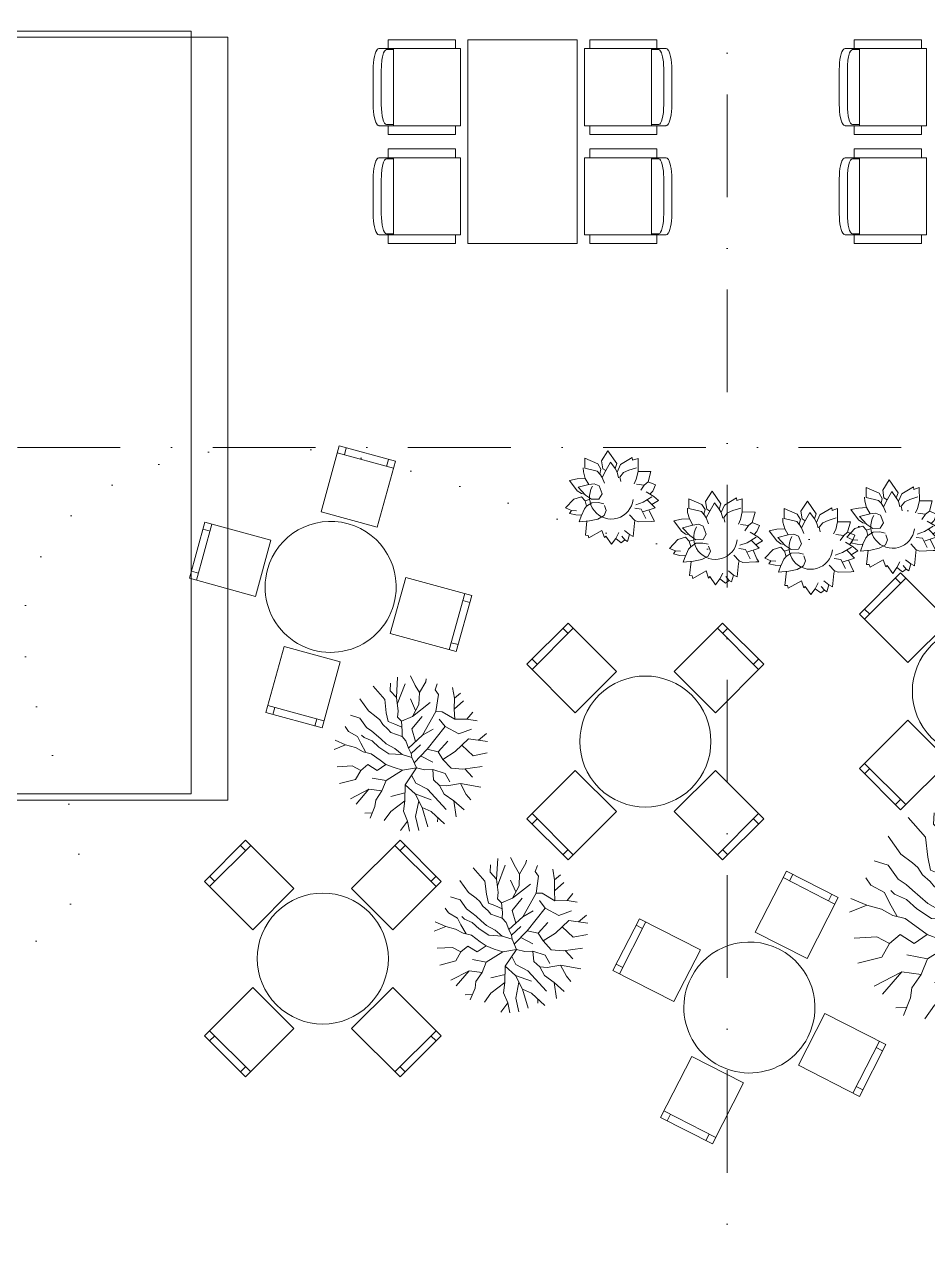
# Model space of a CAD drawing. Header units: millimetres. Extents: x -34838 to 729576, y -214038 to 121482.
# Drawn here: x 575355 to 581555, y -53758 to -45330 of the extents above; entities that cross this region are included whole.
import ezdxf
from ezdxf.enums import TextEntityAlignment as Align

# ---------------------------------------------------------------- set-up
doc = ezdxf.new("R2010")
doc.units = ezdxf.units.MM
doc.header["$MEASUREMENT"] = 0
doc.linetypes.add('Пунктирная', pattern=[352, 0, -352])
doc.linetypes.add('Штрихпунктирная', pattern=[1340.555525, 705.555534, -352.777767, 0, -282.222223])
for name, color, linetype, lineweight, true_color in [('0_Ном._пера__114', 7, 'Continuous', 13, 0xb9b9b9), ('АП _ 0 _ МЕБЛІ .3D_Ном._пера__4', 7, 'Continuous', 15, 0x969696), ('АП _ 0 _ ОБЛАДНАННЯ (НИЖНЄ).3D_Ном._пера__4', 7, 'Continuous', 15, 0x969696)]:
    doc.layers.add(name, color=color, linetype=linetype, lineweight=lineweight, true_color=true_color)
for name, color, linetype in [('А _ ОСІ КООРДИНАЦІЙНІ.3D', 7, 'Continuous'), ('АП _ 0 _ МЕБЛІ .3D', 7, 'Continuous'), ('АП _ 0 _ ОБЛАДНАННЯ (НИЖНЄ).3D', 7, 'Continuous')]:
    doc.layers.add(name, color=color, linetype=linetype)
for name, color, linetype, lineweight in [('А _ ОСІ КООРДИНАЦІЙНІ.3D_Ном._пера__105', 7, 'Continuous', 13), ('А _ ОСІ КООРДИНАЦІЙНІ.3D_Ном._пера__25', 7, 'Continuous', 0), ('АП _ 0 _ МЕБЛІ .3D_Ном._пера__1', 7, 'Continuous', 13), ('АП _ 0 _ МЕБЛІ .3D_Ном._пера__19', 255, 'Continuous', 13), ('АП _ ТЕП _ ЗОНИ ПРИМІЩЕНЬ .3D_Ном._пера__122', 255, 'Continuous', 0)]:
    doc.layers.add(name, color=color, linetype=linetype, lineweight=lineweight)
doc.styles.add('СГЕНЕРИР_СТИЛЬ_1', font='Arial.ttf')

# ---------------------------------------------------------------- blocks, each defined once
blk = doc.blocks.new('Модель Дерева Детализированная 22')
at = {"layer": 'АП _ 0 _ МЕБЛІ .3D_Ном._пера__4', "color": 252, "linetype": 'Continuous', "lineweight": 15, "true_color": 0x969696}
for p, q in [((-199.8, 778.7), (-188.4, 597.8)), ((-10.5, 784.2), (13.1, 634.8)), ((-348.1, 674.5), (-291.2, 622.4)), ((176.4, 733.4), (128.2, 643)), ((298, 689.8), (309.1, 630.7)), ((-287.1, 527.9), (-444.8, 668.6)), ((-291.2, 622.4), (-287.1, 527.9)), ((-188.4, 597.8), (-102.1, 490.9)), ((13.1, 634.8), (0.7, 536.1)), ((128.2, 643), (148.8, 527.9)), ((309.1, 630.7), (280.4, 527.9)), ((428.4, 552.5), (471.3, 662.9)), ((428.4, 552.5), (545, 602)), ((-512.4, 478.5), (-547.6, 583.7)), ((-243.9, 472.4), (-450.8, 564.9)), ((-287.1, 527.9), (-200.8, 416.8)), ((0.7, 536.1), (-3.4, 486.7)), ((148.8, 527.9), (136.4, 462.1)), ((239.2, 470.3), (239.2, 507.3)), ((280.4, 527.9), (305, 453.8)), ((374.9, 462.1), (428.4, 552.5)), ((-615.3, 429.2), (-641.5, 446.7)), ((-491.9, 396.3), (-615.3, 429.2)), ((-491.9, 396.3), (-512.4, 478.5)), ((-102.1, 490.9), (-52.7, 412.7)), ((-3.4, 486.7), (9, 429.2)), ((9, 429.2), (4.9, 359.3)), ((136.4, 462.1), (132.3, 404.5)), ((206.3, 388.1), (239.2, 470.3)), ((305, 453.8), (334.4, 349.8)), ((350.3, 375.7), (374.9, 462.1)), ((532, 351), (648.8, 455.1)), ((-401.4, 314), (-491.9, 396.3)), ((-333.6, 293.5), (-380.9, 416.8)), ((-200.8, 416.8), (-151.4, 375.7)), ((-151.4, 375.7), (-151.4, 318.1)), ((-81.5, 346.9), (-112.1, 271.4)), ((-52.7, 412.7), (-81.5, 346.9)), ((4.9, 359.3), (9, 314)), ((132.3, 404.5), (128.2, 334.6)), ((202.2, 293.5), (206.3, 388.1)), ((305, 301.7), (350.3, 375.7)), ((503.2, 256.5), (532, 351)), ((-623.5, 301.7), (-685.3, 330)), ((-615.3, 244.1), (-623.5, 301.7)), ((-265.7, 272.9), (-496, 244.1)), ((-265.7, 272.9), (-401.4, 314)), ((-151.4, 318.1), (-265.7, 272.9)), ((-151.4, 318.1), (-85.6, 240)), ((9, 314), (-44.5, 203)), ((124.1, 264.7), (95.3, 166)), ((128.2, 334.6), (124.1, 264.7)), ((177.6, 174.2), (202.2, 293.5)), ((288.6, 190.7), (305, 301.7)), ((408.7, 248.2), (503.2, 256.5)), ((503.2, 256.5), (606, 227.7)), ((606, 227.7), (753.3, 314.7)), ((-705.7, 100.2), (-768.2, 190.9)), ((-473.4, 137.2), (-615.3, 244.1)), ((-171.1, 186.6), (-335.6, 203)), ((-105.8, 67.3), (-171.1, 186.6)), ((-85.6, 240), (-44.5, 203)), ((-44.5, 203), (-40.4, 141.3)), ((87.1, 71.4), (177.6, 174.2)), ((276.3, 116.7), (288.6, 190.7)), ((384, 137.2), (408.7, 248.2)), ((-705.7, 100.2), (-784.4, 92.9)), ((-623.5, 22.1), (-705.7, 100.2)), ((-516.6, 92), (-553.6, -56.1)), ((-516.6, 92), (-473.4, 137.2)), ((-204, 63.2), (-473.4, 137.2)), ((-40.4, 141.3), (-7.5, 71.4)), ((95.3, 166), (87.1, 71.4)), ((239.2, 34.4), (276.3, 116.7)), ((276.3, 116.7), (384, 137.2)), ((392.2, -2.6), (474.5, 116.7)), ((581.4, 59.1), (783.7, 123.8)), ((-623.5, 22.1), (-751.6, 13.4)), ((-553.6, -56.1), (-623.5, 22.1)), ((-430.2, -39.6), (-442.5, 59.1)), ((-204, 63.2), (-323.3, 30.3)), ((-7.5, 71.4), (-204, 63.2)), ((12.2, 10.9), (-117.7, 5.6)), ((-7.5, 71.4), (12.2, 10.9)), ((12.2, 10.9), (37.7, -23.2)), ((87.1, 71.4), (37.7, -23.2)), ((198.1, -47.8), (239.2, 34.4)), ((499.1, -47.8), (581.4, 59.1)), ((581.4, 59.1), (783.9, 44.8)), ((-553.6, -56.1), (-644, -142.4)), ((-430.2, -39.6), (-475.4, -191.7)), ((-134.1, -72.5), (-430.2, -39.6)), ((-134.1, -72.5), (-195.8, -171.2)), ((58.3, -76.6), (-134.1, -72.5)), ((-37.9, -74.6), (-80.7, -208.2)), ((78.9, -130.1), (37.7, -23.2)), ((78.9, -130.1), (198.1, -47.8)), ((198.1, -47.8), (392.2, -2.6)), ((392.2, -2.6), (499.1, -47.8)), ((499.1, -47.8), (610.2, -68.4)), ((610.2, -68.4), (663.6, -109.5)), ((-644, -142.4), (-738, -134.7)), ((-644, -142.4), (-705.9, -228.9)), ((-195.8, -171.2), (-343.9, -163)), ((78.9, -130.1), (34.5, -204.1)), ((78.9, -130.1), (285.3, -171.2)), ((167.4, -147.7), (194.8, -237)), ((344.9, -228.8), (474.5, -150.6)), ((663.6, -109.5), (783.7, -161.2)), ((728.5, -137.4), (784.4, -85.9)), ((-475.4, -191.7), (-602.9, -249.3)), ((-195.8, -171.2), (-175.3, -261.7)), ((34.5, -204.1), (-27.2, -261.7)), ((194.8, -237), (153.7, -368.6)), ((285.3, -171.2), (277.1, -311)), ((285.3, -171.2), (404.5, -286.3)), ((-512.4, -298.7), (-631.5, -457)), ((-323.3, -294.6), (-512.4, -298.7)), ((-417.9, -296.6), (-422, -454.9)), ((-175.3, -261.7), (-323.3, -294.6)), ((-175.3, -261.7), (-171.1, -385)), ((-27.2, -261.7), (-88.9, -380.9)), ((-27.2, -261.7), (42.7, -343.9)), ((277.1, -311), (203.1, -471.4)), ((277.1, -311), (326.4, -463.1)), ((404.5, -286.3), (585.5, -261.7)), ((404.5, -286.3), (490.9, -352.1)), ((585.5, -261.7), (697.7, -280.8)), ((-573.6, -379.9), (-681.2, -389.8)), ((-171.1, -385), (-249.3, -479.6)), ((-88.9, -380.9), (-60.1, -475.5)), ((42.7, -343.9), (38.6, -426.1)), ((153.7, -368.6), (166, -652.3)), ((441.6, -479.6), (301.7, -387.1)), ((490.9, -352.1), (532, -454.9)), ((-422, -454.9), (-544.6, -537.4)), ((-249.3, -479.6), (-409.7, -599.3)), ((-265.1, -491.4), (-261.6, -607.1)), ((-10.8, -483.7), (-125.9, -565.9)), ((38.6, -426.1), (-10.8, -483.7)), ((38.6, -426.1), (67.4, -524.8)), ((326.4, -463.1), (289.4, -557.7)), ((326.4, -463.1), (424.8, -643)), ((517.8, -603.8), (441.6, -479.6)), ((532, -454.9), (591.1, -542.5)), ((532, -454.9), (651, -472.2)), ((-125.9, -565.9), (-248.3, -740.5)), ((-125.9, -565.9), (-88.9, -689.3)), ((67.4, -524.8), (46.8, -644.1)), ((289.4, -557.7), (282.1, -743.1)), ((46.8, -644.1), (38.9, -784.2)), ((46.8, -644.1), (146.7, -778.6)), ((287.4, -649.8), (317.3, -676.9)), ((-88.9, -689.3), (-82.8, -760.6))]:
    blk.add_line(p, q, dxfattribs=at)
blk = doc.blocks.new('Обеденная Группа с Круглым Столом 22')
at = {"layer": 'АП _ 0 _ МЕБЛІ .3D_Ном._пера__1', "color": 7, "linetype": 'Continuous', "lineweight": 13}
for p, q in [((200, 950), (-200, 950)), ((-200, 950), (-200, 480)), ((-150, 900), (-150, 950)), ((150, 900), (150, 950)), ((200, 480), (200, 950)), ((-200, 900), (200, 900)), ((-200, 480), (200, 480)), ((-480, 200), (-950, 200)), ((-950, 200), (-950, -200)), ((-900, -200), (-900, 200)), ((-480, -200), (-480, 200)), ((480, 200), (480, -200)), ((950, 200), (480, 200)), ((900, 200), (900, -200)), ((950, -200), (950, 200)), ((-900, 150), (-950, 150)), ((900, 150), (950, 150)), ((-900, -150), (-950, -150)), ((900, -150), (950, -150)), ((-950, -200), (-480, -200)), ((480, -200), (950, -200)), ((200, -480), (-200, -480)), ((-200, -480), (-200, -950)), ((200, -950), (200, -480)), ((200, -900), (-200, -900)), ((-150, -900), (-150, -950)), ((150, -900), (150, -950)), ((-200, -950), (200, -950))]:
    blk.add_line(p, q, dxfattribs=at)
for start, end in [(0, 180), (180, 0)]:
    blk.add_arc((0, 0), 450, start, end, dxfattribs=at)
blk = doc.blocks.new('Модель Дерева Детализированная 22_2')
at = {"layer": 'АП _ 0 _ МЕБЛІ .3D_Ном._пера__4', "color": 252, "linetype": 'Continuous', "lineweight": 15, "true_color": 0x969696}
for p, q in [((-133.2, 519.1), (-125.6, 398.5)), ((-7, 522.8), (8.7, 423.2)), ((-191.4, 351.9), (-296.5, 445.7)), ((-232, 449.7), (-194.1, 415)), ((8.7, 423.2), (0.5, 357.4)), ((117.6, 488.9), (85.5, 428.7)), ((85.5, 428.7), (99.2, 351.9)), ((198.7, 459.9), (206.1, 420.4)), ((285.6, 368.4), (314.2, 441.9)), ((-341.6, 319), (-365, 389.1)), ((-162.6, 314.9), (-300.5, 376.6)), ((-194.1, 415), (-191.4, 351.9)), ((-191.4, 351.9), (-133.8, 277.9)), ((-125.6, 398.5), (-68, 327.2)), ((0.5, 357.4), (-2.2, 324.5)), ((99.2, 351.9), (91, 308)), ((159.5, 313.5), (159.5, 338.2)), ((206.1, 420.4), (186.9, 351.9)), ((186.9, 351.9), (203.4, 302.6)), ((250, 308), (285.6, 368.4)), ((285.6, 368.4), (363.3, 401.4)), ((-410.2, 286.1), (-427.7, 297.8)), ((-327.9, 264.2), (-410.2, 286.1)), ((-327.9, 264.2), (-341.6, 319)), ((-267.6, 209.4), (-327.9, 264.2)), ((-222.4, 195.7), (-253.9, 277.9)), ((-133.8, 277.9), (-100.9, 250.5)), ((-68, 327.2), (-35.1, 275.2)), ((-35.1, 275.2), (-54.3, 231.3)), ((-2.2, 324.5), (6, 286.1)), ((6, 286.1), (3.2, 239.5)), ((88.2, 269.7), (85.5, 223.1)), ((91, 308), (88.2, 269.7)), ((134.8, 195.7), (137.6, 258.7)), ((137.6, 258.7), (159.5, 313.5)), ((203.4, 302.6), (222.9, 233.2)), ((233.5, 250.5), (250, 308)), ((354.7, 234), (432.5, 303.4)), ((-415.7, 201.1), (-456.8, 220)), ((-410.2, 162.8), (-415.7, 201.1)), ((-177.1, 181.9), (-330.7, 162.8)), ((-177.1, 181.9), (-267.6, 209.4)), ((-100.9, 212.1), (-177.1, 181.9)), ((-100.9, 250.5), (-100.9, 212.1)), ((-100.9, 212.1), (-57.1, 160)), ((-54.3, 231.3), (-74.7, 180.9)), ((6, 209.4), (-29.7, 135.3)), ((3.2, 239.5), (6, 209.4)), ((82.7, 176.5), (63.5, 110.7)), ((85.5, 223.1), (82.7, 176.5)), ((118.4, 116.2), (134.8, 195.7)), ((192.4, 127.1), (203.4, 201.1)), ((203.4, 201.1), (233.5, 250.5)), ((272.4, 165.5), (335.5, 171)), ((335.5, 171), (354.7, 234)), ((335.5, 171), (404, 151.8)), ((404, 151.8), (502.2, 209.8)), ((-470.5, 66.8), (-512.1, 127.2)), ((-315.6, 91.5), (-410.2, 162.8)), ((-344.4, 61.3), (-315.6, 91.5)), ((-136, 42.1), (-315.6, 91.5)), ((-114.1, 124.4), (-223.8, 135.3)), ((-70.5, 44.9), (-114.1, 124.4)), ((-57.1, 160), (-29.7, 135.3)), ((-29.7, 135.3), (-26.9, 94.2)), ((-26.9, 94.2), (-5, 47.6)), ((58.1, 47.6), (118.4, 116.2)), ((63.5, 110.7), (58.1, 47.6)), ((184.2, 77.8), (192.4, 127.1)), ((184.2, 77.8), (256, 91.5)), ((256, 91.5), (272.4, 165.5)), ((-470.5, 66.8), (-523, 61.9)), ((-415.7, 14.7), (-501.1, 9)), ((-415.7, 14.7), (-470.5, 66.8)), ((-369, -37.4), (-415.7, 14.7)), ((-344.4, 61.3), (-369, -37.4)), ((-286.8, -26.4), (-295, 39.4)), ((-136, 42.1), (-215.5, 20.2)), ((-5, 47.6), (-136, 42.1)), ((8.2, 7.3), (-78.5, 3.8)), ((-5, 47.6), (8.2, 7.3)), ((8.2, 7.3), (25.2, -15.4)), ((58.1, 47.6), (25.2, -15.4)), ((132.1, -31.9), (159.5, 22.9)), ((159.5, 22.9), (184.2, 77.8)), ((261.5, -1.7), (316.3, 77.8)), ((332.8, -31.9), (387.6, 39.4)), ((387.6, 39.4), (522.5, 82.5)), ((387.6, 39.4), (522.6, 29.9)), ((-369, -37.4), (-429.4, -94.9)), ((-286.8, -26.4), (-317, -127.8)), ((-89.4, -48.3), (-286.8, -26.4)), ((-89.4, -48.3), (-130.5, -114.1)), ((38.9, -51.1), (-89.4, -48.3)), ((-25.3, -49.7), (-53.8, -138.8)), ((52.6, -86.7), (25.2, -15.4)), ((52.6, -86.7), (132.1, -31.9)), ((132.1, -31.9), (261.5, -1.7)), ((261.5, -1.7), (332.8, -31.9)), ((332.8, -31.9), (406.8, -45.6)), ((406.8, -45.6), (442.4, -73)), ((442.4, -73), (522.5, -107.4)), ((485.7, -91.6), (523, -57.3)), ((-429.4, -94.9), (-492, -89.8)), ((-429.4, -94.9), (-470.6, -152.6)), ((-317, -127.8), (-401.9, -166.2)), ((-130.5, -114.1), (-229.2, -108.6)), ((-130.5, -114.1), (-116.8, -174.4)), ((23, -136.1), (-18.1, -174.4)), ((52.6, -86.7), (23, -136.1)), ((52.6, -86.7), (190.2, -114.1)), ((129.9, -158), (102.5, -245.7)), ((111.6, -98.5), (129.9, -158)), ((190.2, -114.1), (184.7, -207.3)), ((190.2, -114.1), (269.7, -190.9)), ((229.9, -152.5), (316.3, -100.4)), ((-341.6, -199.1), (-421, -304.7)), ((-215.5, -196.4), (-341.6, -199.1)), ((-278.6, -197.7), (-281.3, -303.3)), ((-116.8, -174.4), (-215.5, -196.4)), ((-116.8, -174.4), (-114.1, -256.7)), ((-18.1, -174.4), (-59.3, -253.9)), ((-18.1, -174.4), (28.5, -229.3)), ((28.5, -229.3), (25.7, -284.1)), ((102.5, -245.7), (110.7, -434.9)), ((184.7, -207.3), (135.4, -314.2)), ((184.7, -207.3), (217.6, -308.8)), ((269.7, -190.9), (390.3, -174.4)), ((269.7, -190.9), (327.3, -234.7)), ((327.3, -234.7), (354.7, -303.3)), ((390.3, -174.4), (465.1, -187.2)), ((-382.4, -253.3), (-454.1, -259.9)), ((-281.3, -303.3), (-363.1, -358.3)), ((-166.2, -319.7), (-273.1, -399.5)), ((-176.7, -327.6), (-174.4, -404.7)), ((-114.1, -256.7), (-166.2, -319.7)), ((-7.2, -322.5), (-83.9, -377.3)), ((-59.3, -253.9), (-40.1, -317)), ((25.7, -284.1), (-7.2, -322.5)), ((25.7, -284.1), (44.9, -349.9)), ((217.6, -308.8), (192.9, -371.8)), ((294.4, -319.7), (201.2, -258)), ((217.6, -308.8), (283.2, -428.7)), ((345.2, -402.5), (294.4, -319.7)), ((354.7, -303.3), (394.1, -361.7)), ((354.7, -303.3), (434, -314.8)), ((-83.9, -377.3), (-165.5, -493.7)), ((-83.9, -377.3), (-59.3, -459.5)), ((44.9, -349.9), (31.2, -429.4)), ((192.9, -371.8), (188.1, -495.4)), ((-59.3, -459.5), (-55.2, -507.1)), ((31.2, -429.4), (25.9, -522.8)), ((31.2, -429.4), (97.8, -519.1)), ((191.6, -433.2), (211.6, -451.2))]:
    blk.add_line(p, q, dxfattribs=at)
blk = doc.blocks.new('Модель Комнатного Растения 22')
at = {"layer": 'АП _ 0 _ ОБЛАДНАННЯ (НИЖНЄ).3D_Ном._пера__4', "color": 252, "linetype": 'Continuous', "lineweight": 15, "true_color": 0x969696}
for p, q in [((-183.2, 176.5), (-183.1, 266.6)), ((-183.1, 266.6), (-146.1, 254.3)), ((-146.1, 254.3), (-144, 273)), ((-144, 273), (-62.3, 224.1)), ((-37.2, 231.3), (23.4, 319.1)), ((23.4, 319.1), (67.9, 249.2)), ((93.5, 228.2), (182.2, 267.3)), ((182.2, 267.3), (182.5, 199.2)), ((-271.4, 176), (-183.2, 176.5)), ((-252.2, 105), (-271.4, 176)), ((-183.2, 176.7), (-171, 123.9)), ((-173.6, 202.7), (-118.9, 186)), ((-118.9, 186), (-82.8, 169.9)), ((-82.8, 169.9), (-57.4, 138.6)), ((-62.3, 224.1), (-40, 172.5)), ((-40, 172.5), (-49.9, 134)), ((-40, 172.5), (-25.2, 196.4)), ((-25.2, 196.4), (-37.2, 231.3)), ((-25.2, 196.4), (6.6, 239.8)), ((6.6, 239.8), (38.5, 182.6)), ((59.6, 195.8), (38.5, 182.6)), ((38.5, 182.6), (63.7, 135.2)), ((67.9, 249.2), (59.6, 195.8)), ((71.5, 192.6), (93.5, 228.2)), ((79.4, 160.9), (71.5, 192.6)), ((96.4, 178.6), (76.8, 156.6)), ((182.5, 199.2), (96.4, 178.6)), ((191.3, 173.6), (179, 129.2)), ((192.5, 201.4), (191.3, 173.6)), ((-302.1, 83.8), (-252.2, 105)), ((-252.2, 105), (-225.9, 83.2)), ((-225.9, 83.2), (-172.2, 90.2)), ((-171, 123.9), (-156.8, 92.7)), ((-57.4, 138.6), (-64.9, 106.7)), ((63.7, 135.2), (47.8, 95.4)), ((63.7, 135.2), (79.4, 160.9)), ((117.7, 91.9), (84.2, 77.7)), ((155.5, 86.2), (117.7, 91.9)), ((179, 129.2), (155.5, 86.2)), ((226.8, 67.9), (155.5, 86.2)), ((179, 129.2), (234.3, 126)), ((286.4, 115.2), (234, 44.6)), ((234.3, 126), (286.4, 115.2)), ((-322.7, -22), (-291.1, 5.2)), ((-302.1, 83.8), (-284, 41.7)), ((-291.1, 5.2), (-237.9, 37)), ((-284, 41.7), (-264.7, 21)), ((-278.6, 2.7), (-218, -35.1)), ((-225.9, 83.2), (-201.4, 47.7)), ((84.2, 77.7), (64, 23.9)), ((64, 23.9), (85.5, -12.7)), ((135.7, -14.6), (176.9, 13.6)), ((176.9, 13.6), (226.8, 67.9)), ((180.6, -25.1), (205.4, 2.5)), ((205.6, 24.4), (183.8, 20.6)), ((205.4, 2.5), (258.6, -13.8)), ((234, 44.6), (205.6, 24.4)), ((-322.7, -22), (-277.3, -50.1)), ((-299.8, -73.3), (-246.7, -18.8)), ((-299.8, -73.3), (-215.7, -100.3)), ((-237.6, -145.4), (-205, -81.8)), ((-218, -35.1), (-167.6, -52.4)), ((-205, -81.8), (-161.2, -75.6)), ((35.5, -92), (47.8, -57.9)), ((87.5, -37.6), (50.9, -45.8)), ((85.5, -12.7), (135.7, -14.6)), ((134.4, -38.9), (87.5, -37.6)), ((169.6, -62.5), (134.4, -38.9)), ((152.3, -16.7), (180.6, -25.1)), ((180.6, -25.1), (169.6, -62.5)), ((184.8, -79.5), (169.6, -62.5)), ((206, -126.9), (184.8, -79.5)), ((258.6, -13.8), (314.9, -73.9)), ((314.9, -73.9), (273.7, -91.6)), ((-296.4, -165.6), (-284.4, -144.9)), ((-277.3, -166.5), (-296.4, -165.6)), ((-284.4, -144.9), (-258, -86.7)), ((-277.3, -166.5), (-187, -169.9)), ((-187, -169.9), (-161.5, -160)), ((-161.5, -160), (-125.2, -120.6)), ((-161.5, -160), (-158.1, -178.3)), ((49.6, -126.9), (35.5, -92)), ((93.6, -150.4), (49.6, -126.9)), ((150, -162), (93.6, -150.4)), ((221, -169.6), (150, -162)), ((178.7, -260.6), (167.9, -163.9)), ((244.4, -121.8), (204.9, -124.3)), ((204.9, -124.3), (221, -169.6)), ((273.7, -91.6), (240, -93.8)), ((287.7, -111.8), (244.4, -121.8)), ((273.7, -91.6), (287.7, -111.8)), ((-158.1, -178.3), (-149.3, -270.2)), ((-123.9, -257.3), (-89.2, -228.6)), ((-29.6, -283), (-50.2, -243.6)), ((47.8, -277.5), (65, -228.4)), ((65, -228.4), (155, -280)), ((-149.3, -270.2), (-123.9, -257.3)), ((-123.9, -257.3), (-110.5, -304)), ((-110.5, -304), (-93.3, -293.4)), ((-93.3, -293.4), (-71.2, -267.6)), ((-93.3, -293.4), (-68.3, -312.6)), ((-68.3, -312.6), (-29.6, -283)), ((-29.6, -283), (-0.4, -323.5)), ((-0.4, -323.5), (38.1, -267.7)), ((38.1, -267.7), (47.8, -277.5)), ((155, -280), (160.3, -262.1)), ((160.3, -262.1), (178.7, -260.6))]:
    blk.add_line(p, q, dxfattribs=at)
blk.add_arc((0, 0), 150, 186.13232, 29.85737, dxfattribs=at)
blk = doc.blocks.new('Кресло 01 22_2')
at = {"layer": 'АП _ 0 _ МЕБЛІ .3D_Ном._пера__1', "color": 7, "linetype": 'Continuous', "lineweight": 13}
for p, q in [((114.5, 591.7), (97.2, 587.4)), ((115.2, 591.9), (114.5, 591.7)), ((135.1, 595.3), (115.2, 591.9)), ((157.1, 597.9), (135.1, 595.3)), ((180.5, 599.5), (157.1, 597.9)), ((204.9, 600), (180.5, 599.5)), ((445.1, 600), (204.9, 600)), ((469.5, 599.5), (445.1, 600)), ((492.9, 597.9), (469.5, 599.5)), ((514.9, 595.3), (492.9, 597.9)), ((534.8, 591.9), (514.9, 595.3)), ((535.5, 591.7), (534.8, 591.9)), ((552.8, 587.4), (535.5, 591.7)), ((60.4, 560.6), (60.2, 559.4)), ((60.2, 559.4), (60.2, 558.8)), ((60.2, 558.8), (60.2, 497.6)), ((62.6, 566.8), (60.4, 560.6)), ((63, 567.9), (62.6, 566.8)), ((63.7, 568.9), (63, 567.9)), ((64.5, 569.7), (63.7, 568.9)), ((70.9, 575.7), (64.5, 569.7)), ((67.4, 461.5), (67.4, 510)), ((71.8, 576.4), (70.9, 575.7)), ((82.2, 581.9), (71.8, 576.4)), ((83.2, 582.4), (82.2, 581.9)), ((97.2, 587.4), (83.2, 582.4)), ((204.6, 544.6), (445.4, 544.6)), ((566.8, 582.4), (552.8, 587.4)), ((567.8, 581.9), (566.8, 582.4)), ((578.2, 576.4), (567.8, 581.9)), ((579.1, 575.7), (578.2, 576.4)), ((585.5, 569.7), (579.1, 575.7)), ((582.6, 461.5), (582.6, 510)), ((586.3, 568.9), (585.5, 569.7)), ((587, 567.9), (586.3, 568.9)), ((587.4, 566.8), (587, 567.9)), ((589.6, 560.6), (587.4, 566.8)), ((589.8, 559.4), (589.6, 560.6)), ((589.8, 558.8), (589.8, 559.4)), ((589.8, 497.6), (589.8, 558.8)), ((60.2, 497.6), (0, 497.6)), ((0, 497.6), (0, 36.1)), ((60.2, 36), (60.2, 497.5)), ((60.2, 461.5), (589.8, 461.5)), ((650, 497.6), (589.8, 497.6)), ((589.8, 36), (589.8, 497.5)), ((650, 36.1), (650, 497.6)), ((0, 36.1), (60.2, 36.1)), ((60.2, 36.1), (60.2, 0)), ((60.2, 0), (589.8, 0)), ((589.8, 0), (589.8, 36.1)), ((589.8, 36.1), (650, 36.1))]:
    blk.add_line(p, q, dxfattribs=at)
for centre, start_param, end_param in [((204.6, 510), 1.570796, 3.141593), ((445.4, 510), 0, 1.570796)]:
    blk.add_ellipse(centre, major_axis=(137.2, 0), ratio=0.252258, start_param=start_param, end_param=end_param, dxfattribs=at)
blk = doc.blocks.new('Стол Обеденный 01 22')
at = {"layer": 'АП _ 0 _ МЕБЛІ .3D_Ном._пера__1', "color": 7, "linetype": 'Continuous', "lineweight": 13}
for p, q in [((1400, 750), (0, 750)), ((0, 750), (0, 0)), ((1400, 0), (1400, 750)), ((0, 0), (1400, 0))]:
    blk.add_line(p, q, dxfattribs=at)
at = {"layer": 'АП _ 0 _ МЕБЛІ .3D_Ном._пера__19', "color": 255, "linetype": 'Continuous', "lineweight": 13}
for p, q in [((1400, 750), (0, 750)), ((0, 750), (0, 0)), ((1400, 0), (1400, 750)), ((0, 0), (1400, 0))]:
    blk.add_line(p, q, dxfattribs=at)
blk = doc.blocks.new('Стандартный Маркер Сетки')
at = {"layer": 'А _ ОСІ КООРДИНАЦІЙНІ.3D_Ном._пера__105', "color": 7, "linetype": 'Штрихпунктирная', "lineweight": 13}
blk.add_line((500, 0), (18399.2, 0), dxfattribs=at)
at = {"layer": 'А _ ОСІ КООРДИНАЦІЙНІ.3D_Ном._пера__25', "color": 7, "lineweight": 0, "style": 'СГЕНЕРИР_СТИЛЬ_1'}
blk.add_attdef('AC_MarkerText_1', text='', height=700, rotation=90, dxfattribs=at).set_placement((19899.2, 40), align=Align.MIDDLE_CENTER)
blk = doc.blocks.new('Стандартный Маркер Сетки_2')
at = {"layer": 'А _ ОСІ КООРДИНАЦІЙНІ.3D_Ном._пера__105', "color": 7, "linetype": 'Штрихпунктирная', "lineweight": 13}
blk.add_line((500, 0), (99754.182117, 0), dxfattribs=at)
at = {"layer": 'А _ ОСІ КООРДИНАЦІЙНІ.3D_Ном._пера__25', "color": 7, "lineweight": 0, "style": 'СГЕНЕРИР_СТИЛЬ_1'}
blk.add_attdef('AC_MarkerText_1', text='', height=700, dxfattribs=at).set_placement((-1000, 40.005), align=Align.MIDDLE_CENTER)

msp = doc.modelspace()

# ---------------------------------------------------------------- linework, layer by layer
at = {"layer": '0_Ном._пера__114', "color": 9, "linetype": 'Пунктирная', "lineweight": 13, "true_color": 0xb9b9b9}
msp.add_open_spline([(526280, -49324.1), (526280, -49324.1), (526753.7, -48522.5), (527556.6, -48234.5), (528075.5, -48048.4), (528641.1, -48104.4), (529180, -48234.5), (530192, -48479), (531147.9, -48996.6), (532180, -48934.5), (533217.2, -48872.1), (534143.3, -48219.6), (535180, -48234.5), (536220, -48249.4), (537140.2, -48936.7), (538180, -48934.5), (539220.4, -48932.3), (540139.5, -48234.5), (541180, -48234.5), (542220.4, -48234.5), (543139.5, -48934), (544180, -48934.5), (545220.3, -48935.1), (546139.6, -48239.7), (547180, -48234.5), (548218.9, -48229.3), (549140.8, -48896.4), (550180, -48934.5), (551212.7, -48972.4), (552152.1, -48380.6), (553180, -48234.5), (553828.8, -48142.3), (554545.4, -48211.2), (554886.8, -48751.8), (555128, -49133.7), (555098, -49607.6), (555059.3, -50064.1), (554999.7, -50765), (554926.7, -51541.6), (555483.2, -51924.8), (556067.4, -52327.1), (556814, -51920.9), (557545.8, -51896.8), (558461.8, -51866.7), (559290.8, -52431.7), (560208.8, -52449.8), (561175.8, -52468.7), (562062.4, -51874.3), (563025.9, -51936.6), (563811.1, -51987.3), (564511.8, -52455.8), (565297.1, -52493.4), (566291.6, -52541.1), (567181.7, -51870.8), (568180, -51849.2), (569239, -51826.3), (570185.5, -52509.5), (571244.8, -52491.9), (572263.5, -52475), (573161.8, -51798.1), (574180, -51771.2), (574655.1, -51758.6), (575154.8, -51868.9), (575508.3, -51571.5), (576141.2, -51039.1), (575207.6, -50142.7), (575367.6, -49277.1), (575495.5, -48585.3), (576239.5, -48251.1), (576963.3, -48234.5), (578075.1, -48209), (579066.5, -48950.3), (580180, -48934.5), (581220.2, -48919.7), (582139.9, -48232.8), (583180, -48234.5), (584220.4, -48236.2), (585139.6, -48934.9), (586180, -48934.5), (587220.4, -48934.1), (588139.5, -48235.7), (589180, -48234.5), (590220, -48233.3), (591139.7, -48931.6), (592180, -48934.5), (593219.8, -48937.4), (594139.6, -48249.3), (595180, -48234.5), (596287.9, -48218.8), (597273.6, -48974.6), (598380, -48934.5)], degree=3, knots=[0, 0, 0, 0, 1, 1, 1, 2, 2, 2, 3, 3, 3, 4, 4, 4, 5, 5, 5, 6, 6, 6, 7, 7, 7, 8, 8, 8, 9, 9, 9, 10, 10, 10, 11, 11, 11, 12, 12, 12, 13, 13, 13, 14, 14, 14, 15, 15, 15, 16, 16, 16, 17, 17, 17, 18, 18, 18, 19, 19, 19, 20, 20, 20, 21, 21, 21, 22, 22, 22, 23, 23, 23, 24, 24, 24, 25, 25, 25, 26, 26, 26, 27, 27, 27, 28, 28, 28, 29, 29, 29, 30, 30, 30, 30], dxfattribs=at)
at = {"layer": 'АП _ ТЕП _ ЗОНИ ПРИМІЩЕНЬ .3D_Ном._пера__122', "color": 255, "linetype": 'Continuous', "lineweight": 0, "flags": 128}
for points in [[(565248.8, -50614.5), (576500, -50614.5), (576500, -45374.5), (565248.8, -45374.5)], [(565498.8, -45416.9), (576750, -45416.9), (576750, -50656.9), (565498.8, -50656.9)]]:
    msp.add_lwpolyline(points, close=True, dxfattribs=at)

# ---------------------------------------------------------------- block references
at = {"layer": 'А _ ОСІ КООРДИНАЦІЙНІ.3D', "color": 7, "linetype": 'Continuous', "lineweight": 60, "zscale": 1000, "rotation": 270}
msp.add_blockref('Стандартный Маркер Сетки', (580180, -41287.4), dxfattribs=at)
at = {"layer": 'А _ ОСІ КООРДИНАЦІЙНІ.3D', "color": 7, "linetype": 'Continuous', "lineweight": 60, "zscale": 1000}
msp.add_blockref('Стандартный Маркер Сетки_2', (521180, -48234.5), dxfattribs=at)
at = {"layer": 'АП _ 0 _ МЕБЛІ .3D', "color": 7, "linetype": 'Continuous', "lineweight": 13, "xscale": -1, "zscale": 1000}
for name, p, rotation in [('Кресло 01 22_2', (578349.2, -45434.5), 90), ('Кресло 01 22_2', (581549.2, -45434.5), 90), ('Кресло 01 22_2', (578349.2, -46184.5), 90), ('Кресло 01 22_2', (581549.2, -46184.5), 90), ('Обеденная Группа с Круглым Столом 22', (577456.6, -49192.6), 344.6171851830072), ('Обеденная Группа с Круглым Столом 22', (579617.5, -50255), 315.0000000000002), ('Модель Дерева Детализированная 22_2', (578021.5, -50336.9), 45.00000000000009), ('Модель Дерева Детализированная 22', (581831.1, -51468), 45.00000000000009), ('Обеденная Группа с Круглым Столом 22', (577402.9, -51746.3), 315.0000000000002), ('Обеденная Группа с Круглым Столом 22', (580332.2, -52082.2), 332.9443709880509), ('Модель Дерева Детализированная 22_2', (578709.3, -51584.1), 45.00000000000009)]:
    msp.add_blockref(name, p, dxfattribs=dict(at, rotation=rotation))
at = {"layer": 'АП _ 0 _ МЕБЛІ .3D', "color": 7, "linetype": 'Continuous', "lineweight": 13, "zscale": 1000}
for name, p, rotation in [('Стол Обеденный 01 22', (578399.2, -45434.5), 270), ('Кресло 01 22_2', (579199.2, -45434.5), 270), ('Кресло 01 22_2', (579199.2, -46184.5), 270), ('Обеденная Группа с Круглым Столом 22', (581901, -49910.4), 44.99999999999985)]:
    msp.add_blockref(name, p, dxfattribs=dict(at, rotation=rotation))
at = {"layer": 'АП _ 0 _ ОБЛАДНАННЯ (НИЖНЄ).3D', "color": 7, "linetype": 'Continuous', "lineweight": 13, "xscale": -1, "zscale": 1000}
for p in [(579384.2, -48576.4), (581315.7, -48777.3), (580099.3, -48854.3), (580753.8, -48921.9)]:
    msp.add_blockref('Модель Комнатного Растения 22', p, dxfattribs=at)

doc.saveas('drawing.dxf')
